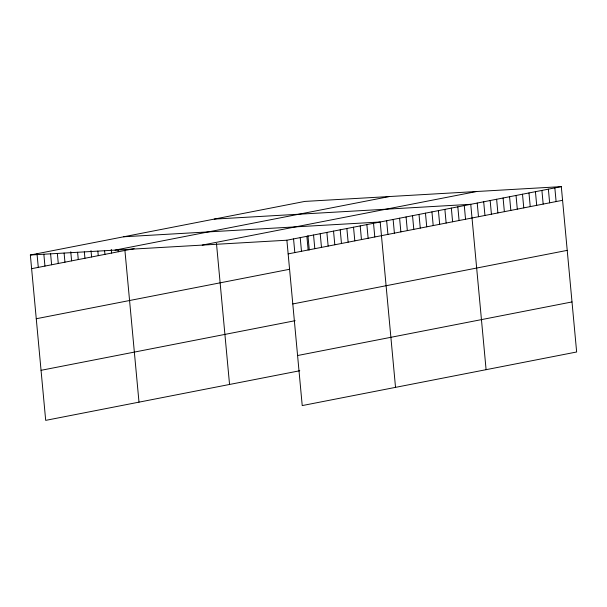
<?xml version="1.0" encoding="UTF-8"?>
<svg xmlns="http://www.w3.org/2000/svg" width="607" height="607" viewBox="0 0 607 607"><rect width="100%" height="100%" fill="white"/><g stroke="black" fill="none" stroke-linecap="round" stroke-linejoin="round"><path stroke-width="0.91" d="M299.782 370.748L45.692 420.37L30.35 255.008L304.775 201.418L561.308 186.63L576.65 351.992L302.225 405.582L286.883 240.22L561.308 186.63M115.004 250.13L389.428 196.539M31.617 268.681L134.162 248.658M202.23 245.099L476.654 191.509M288.15 253.893L562.575 200.302M36.261 318.736L289.433 269.303M292.794 303.948L567.219 250.365M41.048 370.316L295.139 320.693M297.582 355.527L572.006 301.937M214.218 219.104L470.751 204.316L486.093 369.678M123.653 236.783L380.187 221.995L395.529 387.365M30.35 255.008L286.883 240.22M554.844 187.897L556.111 201.57M548.371 189.156L549.639 202.829M541.907 190.423L543.174 204.096M535.435 191.683L536.702 205.356M528.97 192.943L530.237 206.623M522.498 194.21L523.765 207.882M516.033 195.469L517.301 209.149M509.561 196.736L510.828 210.409M503.089 197.996L504.364 211.668M496.625 199.263L497.892 212.936M490.153 200.522L491.427 214.195M483.688 201.79L484.955 215.462M477.216 203.049L478.491 216.722M464.279 205.576L465.546 219.248M457.815 206.843L459.082 220.516M451.342 208.102L452.61 221.775M444.878 209.369L446.145 223.042M438.406 210.629L439.673 224.302M431.941 211.896L433.208 225.569M425.469 213.156L426.736 226.828M419.005 214.423L420.272 228.095M412.532 215.682L413.799 229.355M406.068 216.949L407.335 230.622M399.596 218.209L400.863 231.882M393.124 219.468L394.398 233.149M386.659 220.736L387.926 234.408M373.525 223.3L374.792 236.973M366.863 224.598L368.13 238.278M360.194 225.903L361.461 239.575M353.532 227.208L354.799 240.88M346.87 228.505L348.137 242.178M340.201 229.81L341.468 243.483M333.539 231.108L334.806 244.78M326.87 232.413L328.144 246.085M320.208 233.71L321.475 247.383M313.546 235.015L314.813 248.688M307.946 235.653L309.274 249.955M306.876 236.313L308.151 249.985M300.215 237.618L301.482 251.29M293.553 238.915L294.82 252.588M216.479 243.506L229.552 384.466M124.921 250.463L138.995 402.153M118.092 249.94L118.259 251.761M111.256 249.416L111.597 253.066M104.594 250.721L104.928 254.363M97.841 251.108L98.266 255.668M91.004 250.585L91.596 256.966M84.343 251.89L84.934 258.271M77.597 252.277L78.273 259.568M70.761 251.753L71.603 260.873M64.099 253.058L64.941 262.171M57.346 253.445L58.28 263.476M50.601 253.84L51.61 264.773M43.848 254.227L44.948 266.078M37.012 253.703L38.287 267.376"/></g></svg>
